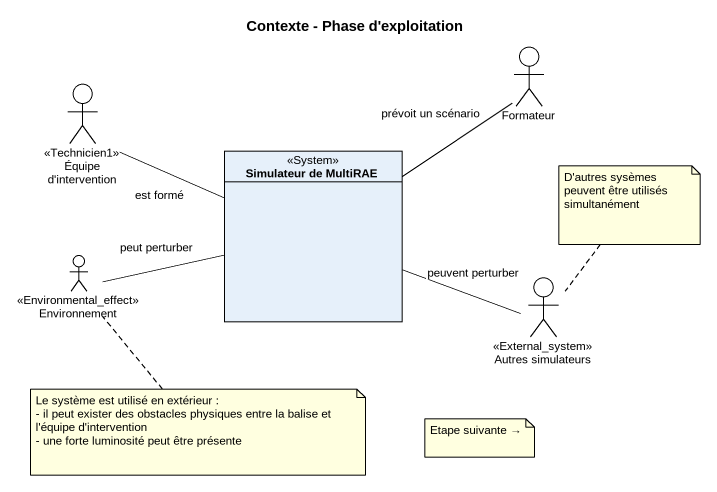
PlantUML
@startuml
title Contexte - Phase d'exploitation
allowmixing
hide circle
hide empty members
actor Formateur
actor "Équipe d'intervention" as Équipe_d_intervention <<Technicien1>>
class "Simulateur de MultiRAE" as Simulateur_de_MultiRAE <<System>>
actor Environnement <<Environmental_effect>>
actor "Autres simulateurs" as Autres_simulateurs <<External_system>>
Simulateur_de_MultiRAE -up- Formateur : prévoit un scénario
Simulateur_de_MultiRAE -left- Équipe_d_intervention : est formé
Simulateur_de_MultiRAE -left- Environnement : peut perturber
Simulateur_de_MultiRAE -right- Autres_simulateurs : peuvent perturber
note top of Autres_simulateurs : D'autres sysèmes peuvent être utilisés simultanément
note bottom of Environnement
  Le système est utilisé en extérieur :
  - il peut exister des obstacles physiques entre la balise et l'équipe d'intervention
  - une forte luminosité peut être présente
end note
note as N3
  Etape suivante →
end note
@enduml
